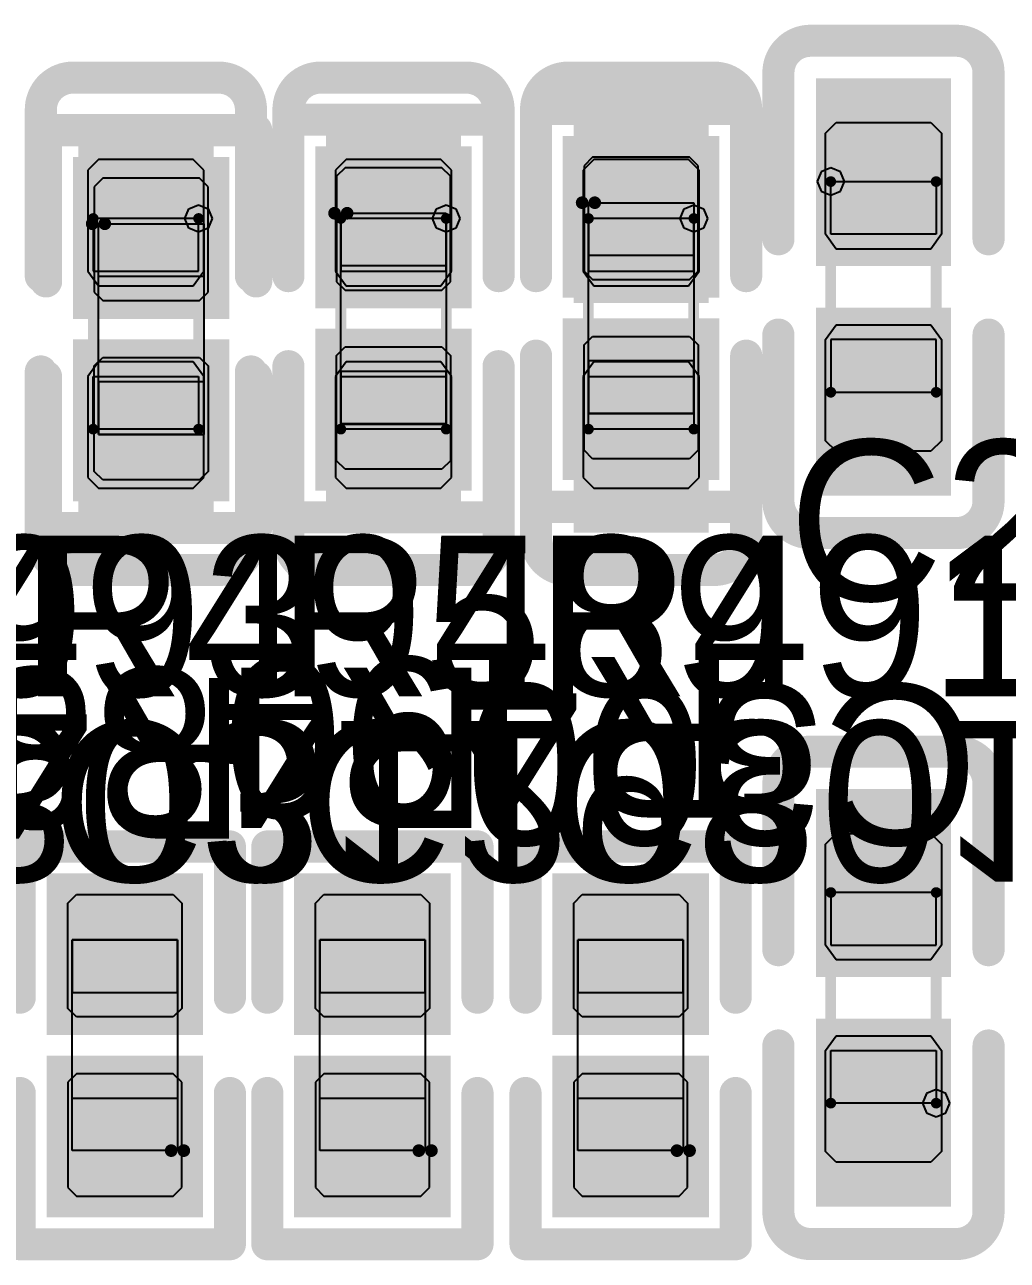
# Model space of a CAD drawing. Header units: millimetres. Extents: x 892 to 1144, y 1011 to 1123.
# Drawn here: x 984.77 to 989.44, y 1029.58 to 1035.44 of the extents above; entities that cross this region are included whole.
import ezdxf

# ---------------------------------------------------------------- set-up
doc = ezdxf.new("R2010")
doc.units = ezdxf.units.MM
for name, color, linetype in [('BottomLayer', 5, 'Continuous'), ('BottomOverlay', 54, 'Continuous'), ('BottomPaste', 16, 'Continuous'), ('BottomSolder', 6, 'Continuous'), ('Mechanical15', 56, 'Continuous'), ('Mechanical4', 56, 'Continuous'), ('Mechanical5', 56, 'Continuous'), ('Mechanical6', 56, 'Continuous'), ('TopLayer', 1, 'Continuous'), ('TopOverlay', 2, 'Continuous'), ('TopPaste', 8, 'Continuous'), ('TopSolder', 216, 'Continuous')]:
    doc.layers.add(name, color=color, linetype=linetype)

msp = doc.modelspace()

# ---------------------------------------------------------------- linework, layer by layer
at = {"layer": 'BottomLayer'}
for points in [[(985.08, 1034.9651), (985.08, 1034.175), (985.62, 1034.9651), (985.62, 1034.175)], [(986.255, 1034.9651), (986.255, 1034.175), (986.795, 1034.9651), (986.795, 1034.175)], [(987.43, 1034.9651), (987.43, 1034.175), (987.97, 1034.9651), (987.97, 1034.175)], [(985.08, 1033.875), (985.08, 1033.0849), (985.62, 1033.875), (985.62, 1033.0849)], [(986.255, 1033.875), (986.255, 1033.0849), (986.795, 1033.875), (986.795, 1033.0849)], [(987.43, 1033.875), (987.43, 1033.0849), (987.97, 1033.875), (987.97, 1033.0849)]]:
    msp.add_solid(points, dxfattribs=at)
at = {"layer": 'BottomOverlay', "const_width": 0.1524}
for points in [[(984.8514, 1035.0413, -0.414214), (985.0038, 1035.1937)], [(985.6962, 1035.1937, -0.414214), (985.8486, 1035.0413)], [(986.0264, 1035.0413, -0.414214), (986.1788, 1035.1937)], [(986.8712, 1035.1937, -0.414214), (987.0236, 1035.0413)], [(987.2014, 1035.0413, -0.414214), (987.3538, 1035.1937)], [(988.0462, 1035.1937, -0.414214), (988.1986, 1035.0413)], [(985.0038, 1032.8563, -0.414214), (984.8514, 1033.0087)], [(985.8486, 1033.0087, -0.414214), (985.6962, 1032.8563)], [(986.1788, 1032.8563, -0.414214), (986.0264, 1033.0087)], [(987.0236, 1033.0087, -0.414214), (986.8712, 1032.8563)], [(987.3538, 1032.8563, -0.414214), (987.2014, 1033.0087)], [(988.1986, 1033.0087, -0.414214), (988.0462, 1032.8563)]]:
    msp.add_lwpolyline(points, format="xyb", dxfattribs=at)
for points in [[(985.0038, 1035.1937), (985.6962, 1035.1937)], [(986.1788, 1035.1937), (986.8712, 1035.1937)], [(987.3538, 1035.1937), (988.0462, 1035.1937)], [(984.8514, 1034.2512), (984.8514, 1035.0413)], [(985.8486, 1034.2512), (985.8486, 1035.0413)], [(986.0264, 1034.2512), (986.0264, 1035.0413)], [(987.0236, 1034.2512), (987.0236, 1035.0413)], [(987.2014, 1034.2512), (987.2014, 1035.0413)], [(988.1986, 1034.2512), (988.1986, 1035.0413)], [(984.8514, 1033.0087), (984.8514, 1033.7988)], [(985.8486, 1033.0087), (985.8486, 1033.7988)], [(986.0264, 1033.0087), (986.0264, 1033.7988)], [(987.0236, 1033.0087), (987.0236, 1033.7988)], [(987.2014, 1033.0087), (987.2014, 1033.7988)], [(988.1986, 1033.0087), (988.1986, 1033.7988)], [(985.0038, 1032.8563), (985.6962, 1032.8563)], [(986.1788, 1032.8563), (986.8712, 1032.8563)], [(987.3538, 1032.8563), (988.0462, 1032.8563)]]:
    msp.add_lwpolyline(points, dxfattribs=at)
at = {"layer": 'BottomOverlay', "const_width": 0.0762}
for points in [[(984.9657, 1035.1937, 1), (985.0419, 1035.1937, 1)], [(984.9657, 1035.1937, 1), (985.0419, 1035.1937, 1)], [(985.6581, 1035.1937, 1), (985.7343, 1035.1937, 1)], [(985.6581, 1035.1937, 1), (985.7343, 1035.1937, 1)], [(986.1407, 1035.1937, 1), (986.2169, 1035.1937, 1)], [(986.1407, 1035.1937, 1), (986.2169, 1035.1937, 1)], [(986.8331, 1035.1937, 1), (986.9093, 1035.1937, 1)], [(986.8331, 1035.1937, 1), (986.9093, 1035.1937, 1)], [(987.3157, 1035.1937, 1), (987.3919, 1035.1937, 1)], [(987.3157, 1035.1937, 1), (987.3919, 1035.1937, 1)], [(988.0081, 1035.1937, 1), (988.0843, 1035.1937, 1)], [(988.0081, 1035.1937, 1), (988.0843, 1035.1937, 1)], [(984.8133, 1035.0413, 1), (984.8895, 1035.0413, 1)], [(984.8133, 1035.0413, 1), (984.8895, 1035.0413, 1)], [(985.8105, 1035.0413, 1), (985.8867, 1035.0413, 1)], [(985.8105, 1035.0413, 1), (985.8867, 1035.0413, 1)], [(985.9883, 1035.0413, 1), (986.0645, 1035.0413, 1)], [(985.9883, 1035.0413, 1), (986.0645, 1035.0413, 1)], [(986.9855, 1035.0413, 1), (987.0617, 1035.0413, 1)], [(986.9855, 1035.0413, 1), (987.0617, 1035.0413, 1)], [(987.1633, 1035.0413, 1), (987.2395, 1035.0413, 1)], [(987.1633, 1035.0413, 1), (987.2395, 1035.0413, 1)], [(988.1605, 1035.0413, 1), (988.2367, 1035.0413, 1)], [(988.1605, 1035.0413, 1), (988.2367, 1035.0413, 1)], [(984.8133, 1034.2512, 1), (984.8895, 1034.2512, 1)], [(985.8105, 1034.2512, 1), (985.8867, 1034.2512, 1)], [(985.9883, 1034.2512, 1), (986.0645, 1034.2512, 1)], [(986.9855, 1034.2512, 1), (987.0617, 1034.2512, 1)], [(987.1633, 1034.2512, 1), (987.2395, 1034.2512, 1)], [(988.1605, 1034.2512, 1), (988.2367, 1034.2512, 1)], [(984.8133, 1033.7988, 1), (984.8895, 1033.7988, 1)], [(985.8105, 1033.7988, 1), (985.8867, 1033.7988, 1)], [(985.9883, 1033.7988, 1), (986.0645, 1033.7988, 1)], [(986.9855, 1033.7988, 1), (987.0617, 1033.7988, 1)], [(987.1633, 1033.7988, 1), (987.2395, 1033.7988, 1)], [(988.1605, 1033.7988, 1), (988.2367, 1033.7988, 1)], [(984.8133, 1033.0087, 1), (984.8895, 1033.0087, 1)], [(984.8133, 1033.0087, 1), (984.8895, 1033.0087, 1)], [(985.8105, 1033.0087, 1), (985.8867, 1033.0087, 1)], [(985.8105, 1033.0087, 1), (985.8867, 1033.0087, 1)], [(985.9883, 1033.0087, 1), (986.0645, 1033.0087, 1)], [(985.9883, 1033.0087, 1), (986.0645, 1033.0087, 1)], [(986.9855, 1033.0087, 1), (987.0617, 1033.0087, 1)], [(986.9855, 1033.0087, 1), (987.0617, 1033.0087, 1)], [(987.1633, 1033.0087, 1), (987.2395, 1033.0087, 1)], [(987.1633, 1033.0087, 1), (987.2395, 1033.0087, 1)], [(988.1605, 1033.0087, 1), (988.2367, 1033.0087, 1)], [(988.1605, 1033.0087, 1), (988.2367, 1033.0087, 1)], [(984.9657, 1032.8563, 1), (985.0419, 1032.8563, 1)], [(984.9657, 1032.8563, 1), (985.0419, 1032.8563, 1)], [(985.6581, 1032.8563, 1), (985.7343, 1032.8563, 1)], [(985.6581, 1032.8563, 1), (985.7343, 1032.8563, 1)], [(986.1407, 1032.8563, 1), (986.2169, 1032.8563, 1)], [(986.1407, 1032.8563, 1), (986.2169, 1032.8563, 1)], [(986.8331, 1032.8563, 1), (986.9093, 1032.8563, 1)], [(986.8331, 1032.8563, 1), (986.9093, 1032.8563, 1)], [(987.3157, 1032.8563, 1), (987.3919, 1032.8563, 1)], [(987.3157, 1032.8563, 1), (987.3919, 1032.8563, 1)], [(988.0081, 1032.8563, 1), (988.0843, 1032.8563, 1)], [(988.0081, 1032.8563, 1), (988.0843, 1032.8563, 1)]]:
    msp.add_lwpolyline(points, format="xyb", close=True, dxfattribs=at)
at = {"layer": 'BottomPaste'}
for p, q in [((985.125, 1034.805), (985.075, 1034.755)), ((985.575, 1034.805), (985.125, 1034.805)), ((985.625, 1034.755), (985.575, 1034.805)), ((986.3, 1034.805), (986.25, 1034.755)), ((986.75, 1034.805), (986.3, 1034.805)), ((986.8, 1034.755), (986.75, 1034.805)), ((987.475, 1034.805), (987.425, 1034.755)), ((987.925, 1034.805), (987.475, 1034.805)), ((987.975, 1034.755), (987.925, 1034.805)), ((985.075, 1034.755), (985.075, 1034.275)), ((985.625, 1034.275), (985.625, 1034.755)), ((986.25, 1034.755), (986.25, 1034.275)), ((986.8, 1034.275), (986.8, 1034.755)), ((987.425, 1034.755), (987.425, 1034.275)), ((987.975, 1034.275), (987.975, 1034.755)), ((985.075, 1034.275), (985.125, 1034.205)), ((985.575, 1034.205), (985.625, 1034.275)), ((986.25, 1034.275), (986.3, 1034.205)), ((986.75, 1034.205), (986.8, 1034.275)), ((987.425, 1034.275), (987.475, 1034.205)), ((987.925, 1034.205), (987.975, 1034.275)), ((985.125, 1034.205), (985.575, 1034.205)), ((986.3, 1034.205), (986.75, 1034.205)), ((987.475, 1034.205), (987.925, 1034.205)), ((985.125, 1033.845), (985.075, 1033.775)), ((985.575, 1033.845), (985.125, 1033.845)), ((985.625, 1033.775), (985.575, 1033.845)), ((986.3, 1033.845), (986.25, 1033.775)), ((986.75, 1033.845), (986.3, 1033.845)), ((986.8, 1033.775), (986.75, 1033.845)), ((987.475, 1033.845), (987.425, 1033.775)), ((987.925, 1033.845), (987.475, 1033.845)), ((987.975, 1033.775), (987.925, 1033.845)), ((985.075, 1033.775), (985.075, 1033.295)), ((985.625, 1033.295), (985.625, 1033.775)), ((986.25, 1033.775), (986.25, 1033.295)), ((986.8, 1033.295), (986.8, 1033.775)), ((987.425, 1033.775), (987.425, 1033.295)), ((987.975, 1033.295), (987.975, 1033.775)), ((985.075, 1033.295), (985.125, 1033.245)), ((985.575, 1033.245), (985.625, 1033.295)), ((986.25, 1033.295), (986.3, 1033.245)), ((986.75, 1033.245), (986.8, 1033.295)), ((987.425, 1033.295), (987.475, 1033.245)), ((987.925, 1033.245), (987.975, 1033.295)), ((985.125, 1033.245), (985.575, 1033.245)), ((986.3, 1033.245), (986.75, 1033.245)), ((987.475, 1033.245), (987.925, 1033.245))]:
    msp.add_line(p, q, dxfattribs=at)
for points in [[(985.08, 1034.9651), (985.08, 1034.175), (985.62, 1034.9651), (985.62, 1034.175)], [(986.255, 1034.9651), (986.255, 1034.175), (986.795, 1034.9651), (986.795, 1034.175)], [(987.43, 1034.9651), (987.43, 1034.175), (987.97, 1034.9651), (987.97, 1034.175)], [(985.08, 1033.875), (985.08, 1033.0849), (985.62, 1033.875), (985.62, 1033.0849)], [(986.255, 1033.875), (986.255, 1033.0849), (986.795, 1033.875), (986.795, 1033.0849)], [(987.43, 1033.875), (987.43, 1033.0849), (987.97, 1033.875), (987.97, 1033.0849)]]:
    msp.add_solid(points, dxfattribs=at)
at = {"layer": 'BottomSolder'}
for points in [[(985.0292, 1035.0159), (985.0292, 1034.1242), (985.6708, 1035.0159), (985.6708, 1034.1242)], [(986.2042, 1035.0159), (986.2042, 1034.1242), (986.8458, 1035.0159), (986.8458, 1034.1242)], [(987.3792, 1035.0159), (987.3792, 1034.1242), (988.0208, 1035.0159), (988.0208, 1034.1242)], [(985.0292, 1033.9258), (985.0292, 1033.0341), (985.6708, 1033.9258), (985.6708, 1033.0341)], [(986.2042, 1033.9258), (986.2042, 1033.0341), (986.8458, 1033.9258), (986.8458, 1033.0341)], [(987.3792, 1033.9258), (987.3792, 1033.0341), (988.0208, 1033.9258), (988.0208, 1033.0341)]]:
    msp.add_solid(points, dxfattribs=at)
at = {"layer": 'Mechanical15'}
for p, q in [((988.5541, 1034.7459), (988.535, 1034.7)), ((988.6, 1034.7649), (988.5541, 1034.7459)), ((988.6459, 1034.7459), (988.6, 1034.7649)), ((988.6649, 1034.7), (988.6459, 1034.7459)), ((988.535, 1034.7), (988.5541, 1034.6541)), ((988.6, 1034.45), (988.6, 1034.7)), ((988.6, 1034.7), (989.1, 1034.7)), ((988.6459, 1034.6541), (988.6649, 1034.7)), ((989.1, 1034.7), (989.1, 1034.45)), ((988.5541, 1034.6541), (988.6, 1034.6351)), ((988.6, 1034.6351), (988.6459, 1034.6541)), ((985.5351, 1034.525), (985.5541, 1034.5709)), ((985.5541, 1034.5709), (985.6, 1034.5899)), ((985.6, 1034.5899), (985.6, 1034.5899)), ((985.6, 1034.5899), (985.6459, 1034.5709)), ((985.6459, 1034.5709), (985.6649, 1034.525)), ((986.7101, 1034.525), (986.7291, 1034.5709)), ((986.7291, 1034.5709), (986.775, 1034.5899)), ((986.775, 1034.5899), (986.8209, 1034.5709)), ((986.8209, 1034.5709), (986.8399, 1034.525)), ((987.8851, 1034.525), (987.9041, 1034.5709)), ((987.9041, 1034.5709), (987.95, 1034.5899)), ((987.95, 1034.5899), (987.9959, 1034.5709)), ((987.9959, 1034.5709), (988.0149, 1034.525)), ((985.6, 1034.525), (985.1, 1034.525)), ((985.1, 1034.525), (985.1, 1034.275)), ((985.5541, 1034.4791), (985.5351, 1034.525)), ((985.6, 1034.275), (985.6, 1034.525)), ((985.6649, 1034.525), (985.6459, 1034.4791)), ((986.775, 1034.525), (986.275, 1034.525)), ((986.275, 1034.525), (986.275, 1034.275)), ((986.7291, 1034.4791), (986.7101, 1034.525)), ((986.775, 1034.275), (986.775, 1034.525)), ((986.8399, 1034.525), (986.8209, 1034.4791)), ((987.95, 1034.525), (987.45, 1034.525)), ((987.45, 1034.525), (987.45, 1034.275)), ((987.9041, 1034.4791), (987.8851, 1034.525)), ((987.95, 1034.275), (987.95, 1034.525)), ((988.0149, 1034.525), (987.9959, 1034.4791)), ((985.6, 1034.4601), (985.5541, 1034.4791)), ((985.6459, 1034.4791), (985.6, 1034.4601)), ((985.6, 1034.4601), (985.6, 1034.4601)), ((986.775, 1034.4601), (986.7291, 1034.4791)), ((986.8209, 1034.4791), (986.775, 1034.4601)), ((987.95, 1034.4601), (987.9041, 1034.4791)), ((987.9959, 1034.4791), (987.95, 1034.4601)), ((989.1, 1034.45), (988.6, 1034.45)), ((985.1, 1034.275), (985.6, 1034.275)), ((986.275, 1034.275), (986.775, 1034.275)), ((987.45, 1034.275), (987.95, 1034.275)), ((988.6, 1033.95), (988.6, 1033.7)), ((989.1, 1033.95), (988.6, 1033.95)), ((989.1, 1033.7), (989.1, 1033.95)), ((985.1, 1033.525), (985.1, 1033.775)), ((985.1, 1033.775), (985.6, 1033.775)), ((985.6, 1033.775), (985.6, 1033.525)), ((986.275, 1033.525), (986.275, 1033.775)), ((986.275, 1033.775), (986.775, 1033.775)), ((986.775, 1033.775), (986.775, 1033.525)), ((987.45, 1033.525), (987.45, 1033.775)), ((987.45, 1033.775), (987.95, 1033.775)), ((987.95, 1033.775), (987.95, 1033.525)), ((988.6, 1033.7), (989.1, 1033.7)), ((985.6, 1033.525), (985.1, 1033.525)), ((986.775, 1033.525), (986.275, 1033.525)), ((987.95, 1033.525), (987.45, 1033.525)), ((989.1, 1031.325), (988.6, 1031.325)), ((988.6, 1031.325), (988.6, 1031.075)), ((989.1, 1031.075), (989.1, 1031.325)), ((988.6, 1031.075), (989.1, 1031.075)), ((988.6, 1030.325), (988.6, 1030.575)), ((988.6, 1030.575), (989.1, 1030.575)), ((989.1, 1030.575), (989.1, 1030.325)), ((989.0541, 1030.3709), (989.0351, 1030.325)), ((989.1, 1030.3899), (989.0541, 1030.3709)), ((989.1459, 1030.3709), (989.1, 1030.3899)), ((989.1649, 1030.325), (989.1459, 1030.3709)), ((989.1, 1030.325), (988.6, 1030.325)), ((989.0351, 1030.325), (989.0541, 1030.2791)), ((989.1459, 1030.2791), (989.1649, 1030.325)), ((989.0541, 1030.2791), (989.1, 1030.2601)), ((989.1, 1030.2601), (989.1459, 1030.2791))]:
    msp.add_line(p, q, dxfattribs=at)
at = {"layer": 'Mechanical15', "const_width": 0.0508}
for points in [[(988.6, 1033.7), (988.6, 1034.7)], [(988.6, 1034.7), (989.1, 1034.7)], [(989.1, 1033.7), (989.1, 1034.7)], [(985.1, 1033.525), (985.1, 1034.525)], [(985.1, 1034.525), (985.6, 1034.525)], [(985.6, 1033.525), (985.6, 1034.525)], [(986.275, 1033.525), (986.275, 1034.525)], [(986.275, 1034.525), (986.775, 1034.525)], [(986.775, 1033.525), (986.775, 1034.525)], [(987.45, 1033.525), (987.45, 1034.525)], [(987.45, 1034.525), (987.95, 1034.525)], [(987.95, 1033.525), (987.95, 1034.525)], [(988.6, 1033.7), (989.1, 1033.7)], [(985.1, 1033.525), (985.6, 1033.525)], [(986.275, 1033.525), (986.775, 1033.525)], [(987.45, 1033.525), (987.95, 1033.525)], [(988.6, 1031.325), (989.1, 1031.325)], [(988.6, 1030.325), (988.6, 1031.325)], [(989.1, 1030.325), (989.1, 1031.325)], [(988.6, 1030.325), (989.1, 1030.325)]]:
    msp.add_lwpolyline(points, dxfattribs=at)
at = {"layer": 'Mechanical15', "const_width": 0.0254}
for points in [[(988.5873, 1034.7, 1), (988.6127, 1034.7, 1)], [(988.5873, 1034.7, 1), (988.6127, 1034.7, 1)], [(989.0873, 1034.7, 1), (989.1127, 1034.7, 1)], [(989.0873, 1034.7, 1), (989.1127, 1034.7, 1)], [(985.0873, 1034.525, 1), (985.1127, 1034.525, 1)], [(985.0873, 1034.525, 1), (985.1127, 1034.525, 1)], [(985.5873, 1034.525, 1), (985.6127, 1034.525, 1)], [(985.5873, 1034.525, 1), (985.6127, 1034.525, 1)], [(986.2623, 1034.525, 1), (986.2877, 1034.525, 1)], [(986.2623, 1034.525, 1), (986.2877, 1034.525, 1)], [(986.7623, 1034.525, 1), (986.7877, 1034.525, 1)], [(986.7623, 1034.525, 1), (986.7877, 1034.525, 1)], [(987.4373, 1034.525, 1), (987.4627, 1034.525, 1)], [(987.4373, 1034.525, 1), (987.4627, 1034.525, 1)], [(987.9373, 1034.525, 1), (987.9627, 1034.525, 1)], [(987.9373, 1034.525, 1), (987.9627, 1034.525, 1)], [(988.5873, 1033.7, 1), (988.6127, 1033.7, 1)], [(988.5873, 1033.7, 1), (988.6127, 1033.7, 1)], [(989.0873, 1033.7, 1), (989.1127, 1033.7, 1)], [(989.0873, 1033.7, 1), (989.1127, 1033.7, 1)], [(985.0873, 1033.525, 1), (985.1127, 1033.525, 1)], [(985.0873, 1033.525, 1), (985.1127, 1033.525, 1)], [(985.5873, 1033.525, 1), (985.6127, 1033.525, 1)], [(985.5873, 1033.525, 1), (985.6127, 1033.525, 1)], [(986.2623, 1033.525, 1), (986.2877, 1033.525, 1)], [(986.2623, 1033.525, 1), (986.2877, 1033.525, 1)], [(986.7623, 1033.525, 1), (986.7877, 1033.525, 1)], [(986.7623, 1033.525, 1), (986.7877, 1033.525, 1)], [(987.4373, 1033.525, 1), (987.4627, 1033.525, 1)], [(987.4373, 1033.525, 1), (987.4627, 1033.525, 1)], [(987.9373, 1033.525, 1), (987.9627, 1033.525, 1)], [(987.9373, 1033.525, 1), (987.9627, 1033.525, 1)], [(988.5873, 1031.325, 1), (988.6127, 1031.325, 1)], [(988.5873, 1031.325, 1), (988.6127, 1031.325, 1)], [(989.0873, 1031.325, 1), (989.1127, 1031.325, 1)], [(989.0873, 1031.325, 1), (989.1127, 1031.325, 1)], [(988.5873, 1030.325, 1), (988.6127, 1030.325, 1)], [(988.5873, 1030.325, 1), (988.6127, 1030.325, 1)], [(989.0873, 1030.325, 1), (989.1127, 1030.325, 1)], [(989.0873, 1030.325, 1), (989.1127, 1030.325, 1)]]:
    msp.add_lwpolyline(points, format="xyb", close=True, dxfattribs=at)
at = {"layer": 'Mechanical4'}
for p, q in [((987.4498, 1033.5999), (987.4498, 1034.5999)), ((987.4498, 1034.5999), (987.9499, 1034.5999)), ((987.9499, 1034.5999), (987.9499, 1033.5999)), ((986.2748, 1033.5499), (986.2748, 1034.5499)), ((986.2748, 1034.5499), (986.7749, 1034.5499)), ((986.7749, 1034.5499), (986.7749, 1033.5499)), ((985.1248, 1033.4999), (985.1248, 1034.4999)), ((985.1248, 1034.4999), (985.6249, 1034.4999)), ((985.6249, 1034.4999), (985.6249, 1033.4999)), ((987.9499, 1033.5999), (987.4498, 1033.5999)), ((986.7749, 1033.5499), (986.2748, 1033.5499)), ((985.6249, 1033.4999), (985.1248, 1033.4999)), ((985.0001, 1030.0996), (985.0001, 1031.0996)), ((985.0001, 1031.0996), (985.5002, 1031.0996)), ((985.5002, 1031.0996), (985.5002, 1030.0996)), ((986.1751, 1030.0996), (986.1751, 1031.0996)), ((986.1751, 1031.0996), (986.6752, 1031.0996)), ((986.6752, 1031.0996), (986.6752, 1030.0996)), ((987.4001, 1030.0996), (987.4001, 1031.0996)), ((987.4001, 1031.0996), (987.9002, 1031.0996)), ((987.9002, 1031.0996), (987.9002, 1030.0996)), ((985.5002, 1030.0996), (985.0001, 1030.0996)), ((986.6752, 1030.0996), (986.1751, 1030.0996)), ((987.9002, 1030.0996), (987.4001, 1030.0996))]:
    msp.add_line(p, q, dxfattribs=at)
at = {"layer": 'Mechanical5'}
for p, q in [((987.45, 1034.35), (987.45, 1034.6)), ((987.45, 1034.6), (987.95, 1034.6)), ((987.95, 1034.6), (987.95, 1034.35)), ((986.275, 1034.3), (986.275, 1034.55)), ((986.275, 1034.55), (986.775, 1034.55)), ((986.775, 1034.55), (986.775, 1034.3)), ((985.125, 1034.25), (985.125, 1034.5)), ((985.125, 1034.5), (985.625, 1034.5)), ((985.625, 1034.5), (985.625, 1034.25)), ((987.95, 1034.35), (987.45, 1034.35)), ((986.775, 1034.3), (986.275, 1034.3)), ((985.625, 1034.25), (985.125, 1034.25)), ((987.45, 1033.849), (987.45, 1033.599)), ((987.95, 1033.849), (987.45, 1033.849)), ((987.95, 1033.599), (987.95, 1033.849)), ((985.125, 1033.749), (985.125, 1033.499)), ((985.625, 1033.749), (985.125, 1033.749)), ((985.625, 1033.499), (985.625, 1033.749)), ((986.275, 1033.799), (986.275, 1033.549)), ((986.775, 1033.799), (986.275, 1033.799)), ((986.775, 1033.549), (986.775, 1033.799)), ((987.45, 1033.599), (987.95, 1033.599)), ((986.275, 1033.549), (986.775, 1033.549)), ((985.125, 1033.499), (985.625, 1033.499)), ((985.5, 1031.1004), (985, 1031.1004)), ((985, 1031.1004), (985, 1030.8505)), ((985.5, 1030.8505), (985.5, 1031.1004)), ((986.675, 1031.1004), (986.175, 1031.1004)), ((986.175, 1031.1004), (986.175, 1030.8505)), ((986.675, 1030.8505), (986.675, 1031.1004)), ((987.9, 1031.1004), (987.4, 1031.1004)), ((987.4, 1031.1004), (987.4, 1030.8505)), ((987.9, 1030.8505), (987.9, 1031.1004)), ((985, 1030.8505), (985.5, 1030.8505)), ((986.175, 1030.8505), (986.675, 1030.8505)), ((987.4, 1030.8505), (987.9, 1030.8505)), ((985, 1030.0995), (985, 1030.3494)), ((985, 1030.3494), (985.5, 1030.3494)), ((985.5, 1030.3494), (985.5, 1030.0995)), ((986.175, 1030.0995), (986.175, 1030.3494)), ((986.175, 1030.3494), (986.675, 1030.3494)), ((986.675, 1030.3494), (986.675, 1030.0995)), ((987.4, 1030.0995), (987.4, 1030.3494)), ((987.4, 1030.3494), (987.9, 1030.3494)), ((987.9, 1030.3494), (987.9, 1030.0995)), ((985.5, 1030.0995), (985, 1030.0995)), ((986.675, 1030.0995), (986.175, 1030.0995)), ((987.9, 1030.0995), (987.4, 1030.0995))]:
    msp.add_line(p, q, dxfattribs=at)
at = {"layer": 'Mechanical6'}
for points, const_width in [([(987.48, 1034.5999, 1), (987.4201, 1034.5999, 1)], 0.06), ([(987.4051, 1034.5999, 1), (987.4351, 1034.5999, 1)], 0.03), ([(987.465, 1034.5999, 1), (987.495, 1034.5999, 1)], 0.03), ([(986.305, 1034.5499, 1), (986.2451, 1034.5499, 1)], 0.06), ([(986.2301, 1034.5499, 1), (986.2601, 1034.5499, 1)], 0.03), ([(986.29, 1034.5499, 1), (986.32, 1034.5499, 1)], 0.03), ([(985.155, 1034.4999, 1), (985.0951, 1034.4999, 1)], 0.06), ([(985.0801, 1034.4999, 1), (985.1101, 1034.4999, 1)], 0.03), ([(985.14, 1034.4999, 1), (985.17, 1034.4999, 1)], 0.03), ([(985.5299, 1030.0996, 1), (985.47, 1030.0996, 1)], 0.06), ([(985.455, 1030.0996, 1), (985.485, 1030.0996, 1)], 0.03), ([(985.5149, 1030.0996, 1), (985.5449, 1030.0996, 1)], 0.03), ([(986.7049, 1030.0996, 1), (986.645, 1030.0996, 1)], 0.06), ([(986.63, 1030.0996, 1), (986.66, 1030.0996, 1)], 0.03), ([(986.6899, 1030.0996, 1), (986.7199, 1030.0996, 1)], 0.03), ([(987.9299, 1030.0996, 1), (987.87, 1030.0996, 1)], 0.06), ([(987.855, 1030.0996, 1), (987.885, 1030.0996, 1)], 0.03), ([(987.9149, 1030.0996, 1), (987.9449, 1030.0996, 1)], 0.03)]:
    msp.add_lwpolyline(points, format="xyb", close=True, dxfattribs=dict(at, const_width=const_width))
at = {"layer": 'TopLayer'}
for points in [[(988.58, 1035.1401), (988.58, 1034.35), (989.12, 1035.1401), (989.12, 1034.35)], [(987.43, 1034.8156), (987.43, 1034.25), (987.97, 1034.8156), (987.97, 1034.25)], [(986.255, 1034.7656), (986.255, 1034.2), (986.795, 1034.7656), (986.795, 1034.2)], [(985.105, 1034.7156), (985.105, 1034.15), (985.645, 1034.7156), (985.645, 1034.15)], [(988.58, 1034.05), (988.58, 1033.2599), (989.12, 1034.05), (989.12, 1033.2599)], [(987.43, 1033.95), (987.43, 1033.3844), (987.97, 1033.95), (987.97, 1033.3844)], [(986.255, 1033.9), (986.255, 1033.3344), (986.795, 1033.9), (986.795, 1033.3344)], [(985.105, 1033.85), (985.105, 1033.2844), (985.645, 1033.85), (985.645, 1033.2844)], [(989.12, 1030.975), (989.12, 1031.7651), (988.58, 1030.975), (988.58, 1031.7651)], [(985.52, 1030.7494), (985.52, 1031.3151), (984.98, 1030.7494), (984.98, 1031.3151)], [(986.695, 1030.7494), (986.695, 1031.3151), (986.155, 1030.7494), (986.155, 1031.3151)], [(987.92, 1030.7494), (987.92, 1031.3151), (987.38, 1030.7494), (987.38, 1031.3151)], [(989.12, 1029.8849), (989.12, 1030.675), (988.58, 1029.8849), (988.58, 1030.675)], [(985.52, 1029.8838), (985.52, 1030.4495), (984.98, 1029.8838), (984.98, 1030.4495)], [(986.695, 1029.8838), (986.695, 1030.4495), (986.155, 1029.8838), (986.155, 1030.4495)], [(987.92, 1029.8838), (987.92, 1030.4495), (987.38, 1029.8838), (987.38, 1030.4495)]]:
    msp.add_solid(points, dxfattribs=at)
at = {"layer": 'TopOverlay', "const_width": 0.1524}
for points in [[(988.3514, 1035.2163, -0.414214), (988.5038, 1035.3687)], [(989.1962, 1035.3687, -0.414214), (989.3486, 1035.2163)], [(988.5038, 1033.0313, -0.414214), (988.3514, 1033.1837)], [(989.3486, 1033.1837, -0.414214), (989.1962, 1033.0313)], [(988.3514, 1031.8413, -0.414214), (988.5038, 1031.9937)], [(989.1962, 1031.9937, -0.414214), (989.3486, 1031.8413)], [(988.5038, 1029.6563, -0.414214), (988.3514, 1029.8087)], [(989.3486, 1029.8087, -0.414214), (989.1962, 1029.6563)]]:
    msp.add_lwpolyline(points, format="xyb", dxfattribs=at)
for points in [[(988.5038, 1035.3687), (989.1962, 1035.3687)], [(988.3514, 1034.4262), (988.3514, 1035.2163)], [(989.3486, 1034.4262), (989.3486, 1035.2163)], [(987.2014, 1034.3262), (987.2014, 1035.0442)], [(987.2014, 1035.0442), (988.1986, 1035.0442)], [(988.1986, 1034.3262), (988.1986, 1035.0442)], [(986.0264, 1034.2762), (986.0264, 1034.9942)], [(986.0264, 1034.9942), (987.0236, 1034.9942)], [(987.0236, 1034.2762), (987.0236, 1034.9942)], [(984.8764, 1034.2262), (984.8764, 1034.9442)], [(984.8764, 1034.9442), (985.8736, 1034.9442)], [(985.8736, 1034.2262), (985.8736, 1034.9442)], [(988.3514, 1033.1837), (988.3514, 1033.9738)], [(989.3486, 1033.1837), (989.3486, 1033.9738)], [(987.2014, 1033.1558), (987.2014, 1033.8738)], [(988.1986, 1033.1558), (988.1986, 1033.8738)], [(986.0264, 1033.1058), (986.0264, 1033.8238)], [(987.0236, 1033.1058), (987.0236, 1033.8238)], [(984.8764, 1033.0558), (984.8764, 1033.7738)], [(985.8736, 1033.0558), (985.8736, 1033.7738)], [(987.2014, 1033.1558), (988.1986, 1033.1558)], [(986.0264, 1033.1058), (987.0236, 1033.1058)], [(984.8764, 1033.0558), (985.8736, 1033.0558)], [(988.5038, 1033.0313), (989.1962, 1033.0313)], [(988.5038, 1031.9937), (989.1962, 1031.9937)], [(988.3514, 1031.0512), (988.3514, 1031.8413)], [(989.3486, 1031.0512), (989.3486, 1031.8413)], [(984.7514, 1031.5437), (985.7486, 1031.5437)], [(984.7514, 1030.8257), (984.7514, 1031.5437)], [(985.7486, 1030.8257), (985.7486, 1031.5437)], [(985.9264, 1031.5437), (986.9236, 1031.5437)], [(985.9264, 1030.8257), (985.9264, 1031.5437)], [(986.9236, 1030.8257), (986.9236, 1031.5437)], [(987.1514, 1031.5437), (988.1486, 1031.5437)], [(987.1514, 1030.8257), (987.1514, 1031.5437)], [(988.1486, 1030.8257), (988.1486, 1031.5437)], [(988.3514, 1029.8087), (988.3514, 1030.5988)], [(989.3486, 1029.8087), (989.3486, 1030.5988)], [(984.7514, 1029.6552), (984.7514, 1030.3732)], [(985.7486, 1029.6552), (985.7486, 1030.3732)], [(985.9264, 1029.6552), (985.9264, 1030.3732)], [(986.9236, 1029.6552), (986.9236, 1030.3732)], [(987.1514, 1029.6552), (987.1514, 1030.3732)], [(988.1486, 1029.6552), (988.1486, 1030.3732)], [(984.7514, 1029.6552), (985.7486, 1029.6552)], [(985.9264, 1029.6552), (986.9236, 1029.6552)], [(987.1514, 1029.6552), (988.1486, 1029.6552)], [(988.5038, 1029.6563), (989.1962, 1029.6563)]]:
    msp.add_lwpolyline(points, dxfattribs=at)
at = {"layer": 'TopOverlay', "const_width": 0.0762}
for points in [[(988.4657, 1035.3687, 1), (988.5419, 1035.3687, 1)], [(988.4657, 1035.3687, 1), (988.5419, 1035.3687, 1)], [(989.1581, 1035.3687, 1), (989.2343, 1035.3687, 1)], [(989.1581, 1035.3687, 1), (989.2343, 1035.3687, 1)], [(988.3133, 1035.2163, 1), (988.3895, 1035.2163, 1)], [(988.3133, 1035.2163, 1), (988.3895, 1035.2163, 1)], [(989.3105, 1035.2163, 1), (989.3867, 1035.2163, 1)], [(989.3105, 1035.2163, 1), (989.3867, 1035.2163, 1)], [(987.1633, 1035.0442, 1), (987.2395, 1035.0442, 1)], [(987.1633, 1035.0442, 1), (987.2395, 1035.0442, 1)], [(988.1605, 1035.0442, 1), (988.2367, 1035.0442, 1)], [(988.1605, 1035.0442, 1), (988.2367, 1035.0442, 1)], [(985.9883, 1034.9942, 1), (986.0645, 1034.9942, 1)], [(985.9883, 1034.9942, 1), (986.0645, 1034.9942, 1)], [(986.9855, 1034.9942, 1), (987.0617, 1034.9942, 1)], [(986.9855, 1034.9942, 1), (987.0617, 1034.9942, 1)], [(984.8383, 1034.9442, 1), (984.9145, 1034.9442, 1)], [(984.8383, 1034.9442, 1), (984.9145, 1034.9442, 1)], [(985.8355, 1034.9442, 1), (985.9117, 1034.9442, 1)], [(985.8355, 1034.9442, 1), (985.9117, 1034.9442, 1)], [(988.3133, 1034.4262, 1), (988.3895, 1034.4262, 1)], [(989.3105, 1034.4262, 1), (989.3867, 1034.4262, 1)], [(987.1633, 1034.3262, 1), (987.2395, 1034.3262, 1)], [(988.1605, 1034.3262, 1), (988.2367, 1034.3262, 1)], [(985.9883, 1034.2762, 1), (986.0645, 1034.2762, 1)], [(986.9855, 1034.2762, 1), (987.0617, 1034.2762, 1)], [(984.8383, 1034.2262, 1), (984.9145, 1034.2262, 1)], [(985.8355, 1034.2262, 1), (985.9117, 1034.2262, 1)], [(988.3133, 1033.9738, 1), (988.3895, 1033.9738, 1)], [(989.3105, 1033.9738, 1), (989.3867, 1033.9738, 1)], [(987.1633, 1033.8738, 1), (987.2395, 1033.8738, 1)], [(988.1605, 1033.8738, 1), (988.2367, 1033.8738, 1)], [(985.9883, 1033.8238, 1), (986.0645, 1033.8238, 1)], [(986.9855, 1033.8238, 1), (987.0617, 1033.8238, 1)], [(984.8383, 1033.7738, 1), (984.9145, 1033.7738, 1)], [(985.8355, 1033.7738, 1), (985.9117, 1033.7738, 1)], [(987.1633, 1033.1558, 1), (987.2395, 1033.1558, 1)], [(987.1633, 1033.1558, 1), (987.2395, 1033.1558, 1)], [(988.1605, 1033.1558, 1), (988.2367, 1033.1558, 1)], [(988.1605, 1033.1558, 1), (988.2367, 1033.1558, 1)], [(988.3133, 1033.1837, 1), (988.3895, 1033.1837, 1)], [(988.3133, 1033.1837, 1), (988.3895, 1033.1837, 1)], [(989.3105, 1033.1837, 1), (989.3867, 1033.1837, 1)], [(989.3105, 1033.1837, 1), (989.3867, 1033.1837, 1)], [(985.9883, 1033.1058, 1), (986.0645, 1033.1058, 1)], [(985.9883, 1033.1058, 1), (986.0645, 1033.1058, 1)], [(986.9855, 1033.1058, 1), (987.0617, 1033.1058, 1)], [(986.9855, 1033.1058, 1), (987.0617, 1033.1058, 1)], [(984.8383, 1033.0558, 1), (984.9145, 1033.0558, 1)], [(984.8383, 1033.0558, 1), (984.9145, 1033.0558, 1)], [(985.8355, 1033.0558, 1), (985.9117, 1033.0558, 1)], [(985.8355, 1033.0558, 1), (985.9117, 1033.0558, 1)], [(988.4657, 1033.0313, 1), (988.5419, 1033.0313, 1)], [(988.4657, 1033.0313, 1), (988.5419, 1033.0313, 1)], [(989.1581, 1033.0313, 1), (989.2343, 1033.0313, 1)], [(989.1581, 1033.0313, 1), (989.2343, 1033.0313, 1)], [(988.4657, 1031.9937, 1), (988.5419, 1031.9937, 1)], [(988.4657, 1031.9937, 1), (988.5419, 1031.9937, 1)], [(989.1581, 1031.9937, 1), (989.2343, 1031.9937, 1)], [(989.1581, 1031.9937, 1), (989.2343, 1031.9937, 1)], [(988.3133, 1031.8413, 1), (988.3895, 1031.8413, 1)], [(988.3133, 1031.8413, 1), (988.3895, 1031.8413, 1)], [(989.3105, 1031.8413, 1), (989.3867, 1031.8413, 1)], [(989.3105, 1031.8413, 1), (989.3867, 1031.8413, 1)], [(984.7133, 1031.5437, 1), (984.7895, 1031.5437, 1)], [(984.7133, 1031.5437, 1), (984.7895, 1031.5437, 1)], [(985.7105, 1031.5437, 1), (985.7867, 1031.5437, 1)], [(985.7105, 1031.5437, 1), (985.7867, 1031.5437, 1)], [(985.8883, 1031.5437, 1), (985.9645, 1031.5437, 1)], [(985.8883, 1031.5437, 1), (985.9645, 1031.5437, 1)], [(986.8855, 1031.5437, 1), (986.9617, 1031.5437, 1)], [(986.8855, 1031.5437, 1), (986.9617, 1031.5437, 1)], [(987.1133, 1031.5437, 1), (987.1895, 1031.5437, 1)], [(987.1133, 1031.5437, 1), (987.1895, 1031.5437, 1)], [(988.1105, 1031.5437, 1), (988.1867, 1031.5437, 1)], [(988.1105, 1031.5437, 1), (988.1867, 1031.5437, 1)], [(988.3133, 1031.0512, 1), (988.3895, 1031.0512, 1)], [(989.3105, 1031.0512, 1), (989.3867, 1031.0512, 1)], [(984.7133, 1030.8257, 1), (984.7895, 1030.8257, 1)], [(985.7105, 1030.8257, 1), (985.7867, 1030.8257, 1)], [(985.8883, 1030.8257, 1), (985.9645, 1030.8257, 1)], [(986.8855, 1030.8257, 1), (986.9617, 1030.8257, 1)], [(987.1133, 1030.8257, 1), (987.1895, 1030.8257, 1)], [(988.1105, 1030.8257, 1), (988.1867, 1030.8257, 1)], [(988.3133, 1030.5988, 1), (988.3895, 1030.5988, 1)], [(989.3105, 1030.5988, 1), (989.3867, 1030.5988, 1)], [(984.7133, 1030.3732, 1), (984.7895, 1030.3732, 1)], [(985.7105, 1030.3732, 1), (985.7867, 1030.3732, 1)], [(985.8883, 1030.3732, 1), (985.9645, 1030.3732, 1)], [(986.8855, 1030.3732, 1), (986.9617, 1030.3732, 1)], [(987.1133, 1030.3732, 1), (987.1895, 1030.3732, 1)], [(988.1105, 1030.3732, 1), (988.1867, 1030.3732, 1)], [(988.3133, 1029.8087, 1), (988.3895, 1029.8087, 1)], [(988.3133, 1029.8087, 1), (988.3895, 1029.8087, 1)], [(989.3105, 1029.8087, 1), (989.3867, 1029.8087, 1)], [(989.3105, 1029.8087, 1), (989.3867, 1029.8087, 1)], [(984.7133, 1029.6552, 1), (984.7895, 1029.6552, 1)], [(984.7133, 1029.6552, 1), (984.7895, 1029.6552, 1)], [(985.7105, 1029.6552, 1), (985.7867, 1029.6552, 1)], [(985.7105, 1029.6552, 1), (985.7867, 1029.6552, 1)], [(985.8883, 1029.6552, 1), (985.9645, 1029.6552, 1)], [(985.8883, 1029.6552, 1), (985.9645, 1029.6552, 1)], [(986.8855, 1029.6552, 1), (986.9617, 1029.6552, 1)], [(986.8855, 1029.6552, 1), (986.9617, 1029.6552, 1)], [(987.1133, 1029.6552, 1), (987.1895, 1029.6552, 1)], [(987.1133, 1029.6552, 1), (987.1895, 1029.6552, 1)], [(988.1105, 1029.6552, 1), (988.1867, 1029.6552, 1)], [(988.1105, 1029.6552, 1), (988.1867, 1029.6552, 1)], [(988.4657, 1029.6563, 1), (988.5419, 1029.6563, 1)], [(988.4657, 1029.6563, 1), (988.5419, 1029.6563, 1)], [(989.1581, 1029.6563, 1), (989.2343, 1029.6563, 1)], [(989.1581, 1029.6563, 1), (989.2343, 1029.6563, 1)]]:
    msp.add_lwpolyline(points, format="xyb", close=True, dxfattribs=at)
at = {"layer": 'TopPaste'}
for p, q in [((988.575, 1034.93), (988.625, 1034.98)), ((988.625, 1034.98), (989.075, 1034.98)), ((989.075, 1034.98), (989.125, 1034.93)), ((988.575, 1034.45), (988.575, 1034.93)), ((989.125, 1034.93), (989.125, 1034.45)), ((987.47, 1034.8156), (987.43, 1034.7756)), ((987.93, 1034.8156), (987.47, 1034.8156)), ((987.97, 1034.7756), (987.93, 1034.8156)), ((986.295, 1034.7656), (986.255, 1034.7256)), ((986.755, 1034.7656), (986.295, 1034.7656)), ((986.795, 1034.7256), (986.755, 1034.7656)), ((987.43, 1034.7756), (987.43, 1034.275)), ((987.97, 1034.275), (987.97, 1034.7756)), ((985.145, 1034.7156), (985.105, 1034.6756)), ((985.605, 1034.7156), (985.145, 1034.7156)), ((985.645, 1034.6756), (985.605, 1034.7156)), ((986.255, 1034.7256), (986.255, 1034.225)), ((986.795, 1034.225), (986.795, 1034.7256)), ((985.105, 1034.6756), (985.105, 1034.175)), ((985.645, 1034.175), (985.645, 1034.6756)), ((988.625, 1034.38), (988.575, 1034.45)), ((989.125, 1034.45), (989.075, 1034.38)), ((989.075, 1034.38), (988.625, 1034.38)), ((987.43, 1034.275), (987.47, 1034.235)), ((987.93, 1034.235), (987.97, 1034.275)), ((986.255, 1034.225), (986.295, 1034.185)), ((986.755, 1034.185), (986.795, 1034.225)), ((987.47, 1034.235), (987.93, 1034.235)), ((985.105, 1034.175), (985.145, 1034.135)), ((985.605, 1034.135), (985.645, 1034.175)), ((986.295, 1034.185), (986.755, 1034.185)), ((985.145, 1034.135), (985.605, 1034.135)), ((988.575, 1033.95), (988.625, 1034.02)), ((988.625, 1034.02), (989.075, 1034.02)), ((989.075, 1034.02), (989.125, 1033.95)), ((987.43, 1033.925), (987.47, 1033.965)), ((987.43, 1033.4244), (987.43, 1033.925)), ((987.47, 1033.965), (987.93, 1033.965)), ((987.93, 1033.965), (987.97, 1033.925)), ((987.97, 1033.925), (987.97, 1033.4244)), ((988.575, 1033.47), (988.575, 1033.95)), ((989.125, 1033.95), (989.125, 1033.47)), ((985.105, 1033.825), (985.145, 1033.865)), ((985.145, 1033.865), (985.605, 1033.865)), ((985.605, 1033.865), (985.645, 1033.825)), ((986.255, 1033.875), (986.295, 1033.915)), ((986.255, 1033.3744), (986.255, 1033.875)), ((986.295, 1033.915), (986.755, 1033.915)), ((986.755, 1033.915), (986.795, 1033.875)), ((986.795, 1033.875), (986.795, 1033.3744)), ((985.105, 1033.3244), (985.105, 1033.825)), ((985.645, 1033.825), (985.645, 1033.3244)), ((988.625, 1033.42), (988.575, 1033.47)), ((989.125, 1033.47), (989.075, 1033.42)), ((987.47, 1033.3844), (987.43, 1033.4244)), ((987.97, 1033.4244), (987.93, 1033.3844)), ((989.075, 1033.42), (988.625, 1033.42)), ((986.295, 1033.3344), (986.255, 1033.3744)), ((986.795, 1033.3744), (986.755, 1033.3344)), ((987.93, 1033.3844), (987.47, 1033.3844)), ((985.145, 1033.2844), (985.105, 1033.3244)), ((985.605, 1033.2844), (985.145, 1033.2844)), ((985.645, 1033.3244), (985.605, 1033.2844)), ((986.755, 1033.3344), (986.295, 1033.3344)), ((988.575, 1031.555), (988.625, 1031.605)), ((988.625, 1031.605), (989.075, 1031.605)), ((989.075, 1031.605), (989.125, 1031.555)), ((988.575, 1031.075), (988.575, 1031.555)), ((989.125, 1031.555), (989.125, 1031.075)), ((984.98, 1031.2751), (985.02, 1031.3151)), ((985.02, 1031.3151), (985.48, 1031.3151)), ((985.48, 1031.3151), (985.52, 1031.2751)), ((986.155, 1031.2751), (986.195, 1031.3151)), ((986.195, 1031.3151), (986.655, 1031.3151)), ((986.655, 1031.3151), (986.695, 1031.2751)), ((987.38, 1031.2751), (987.42, 1031.3151)), ((987.42, 1031.3151), (987.88, 1031.3151)), ((987.88, 1031.3151), (987.92, 1031.2751)), ((984.98, 1030.7745), (984.98, 1031.2751)), ((985.52, 1031.2751), (985.52, 1030.7745)), ((986.155, 1030.7745), (986.155, 1031.2751)), ((986.695, 1031.2751), (986.695, 1030.7745)), ((987.38, 1030.7745), (987.38, 1031.2751)), ((987.92, 1031.2751), (987.92, 1030.7745)), ((988.625, 1031.005), (988.575, 1031.075)), ((989.125, 1031.075), (989.075, 1031.005)), ((989.075, 1031.005), (988.625, 1031.005)), ((985.02, 1030.7345), (984.98, 1030.7745)), ((985.52, 1030.7745), (985.48, 1030.7345)), ((986.195, 1030.7345), (986.155, 1030.7745)), ((986.695, 1030.7745), (986.655, 1030.7345)), ((987.42, 1030.7345), (987.38, 1030.7745)), ((987.92, 1030.7745), (987.88, 1030.7345)), ((985.48, 1030.7345), (985.02, 1030.7345)), ((986.655, 1030.7345), (986.195, 1030.7345)), ((987.88, 1030.7345), (987.42, 1030.7345)), ((988.575, 1030.575), (988.625, 1030.645)), ((988.625, 1030.645), (989.075, 1030.645)), ((989.075, 1030.645), (989.125, 1030.575)), ((988.575, 1030.095), (988.575, 1030.575)), ((989.125, 1030.575), (989.125, 1030.095)), ((985.02, 1030.4645), (984.98, 1030.4245)), ((985.48, 1030.4645), (985.02, 1030.4645)), ((985.52, 1030.4245), (985.48, 1030.4645)), ((986.195, 1030.4645), (986.155, 1030.4245)), ((986.655, 1030.4645), (986.195, 1030.4645)), ((986.695, 1030.4245), (986.655, 1030.4645)), ((987.42, 1030.4645), (987.38, 1030.4245)), ((987.88, 1030.4645), (987.42, 1030.4645)), ((987.92, 1030.4245), (987.88, 1030.4645)), ((984.98, 1030.4245), (984.98, 1029.9238)), ((985.52, 1029.9238), (985.52, 1030.4245)), ((986.155, 1030.4245), (986.155, 1029.9238)), ((986.695, 1029.9238), (986.695, 1030.4245)), ((987.38, 1030.4245), (987.38, 1029.9238)), ((987.92, 1029.9238), (987.92, 1030.4245)), ((988.625, 1030.045), (988.575, 1030.095)), ((989.125, 1030.095), (989.075, 1030.045)), ((989.075, 1030.045), (988.625, 1030.045)), ((984.98, 1029.9238), (985.02, 1029.8838)), ((985.02, 1029.8838), (985.48, 1029.8838)), ((985.48, 1029.8838), (985.52, 1029.9238)), ((986.155, 1029.9238), (986.195, 1029.8838)), ((986.195, 1029.8838), (986.655, 1029.8838)), ((986.655, 1029.8838), (986.695, 1029.9238)), ((987.38, 1029.9238), (987.42, 1029.8838)), ((987.42, 1029.8838), (987.88, 1029.8838)), ((987.88, 1029.8838), (987.92, 1029.9238))]:
    msp.add_line(p, q, dxfattribs=at)
for points in [[(988.58, 1035.1401), (988.58, 1034.35), (989.12, 1035.1401), (989.12, 1034.35)], [(987.43, 1034.8156), (987.43, 1034.25), (987.97, 1034.8156), (987.97, 1034.25)], [(986.255, 1034.7656), (986.255, 1034.2), (986.795, 1034.7656), (986.795, 1034.2)], [(985.105, 1034.7156), (985.105, 1034.15), (985.645, 1034.7156), (985.645, 1034.15)], [(988.58, 1034.05), (988.58, 1033.2599), (989.12, 1034.05), (989.12, 1033.2599)], [(987.43, 1033.95), (987.43, 1033.3844), (987.97, 1033.95), (987.97, 1033.3844)], [(986.255, 1033.9), (986.255, 1033.3344), (986.795, 1033.9), (986.795, 1033.3344)], [(985.105, 1033.85), (985.105, 1033.2844), (985.645, 1033.85), (985.645, 1033.2844)], [(989.12, 1030.975), (989.12, 1031.7651), (988.58, 1030.975), (988.58, 1031.7651)], [(985.52, 1030.7494), (985.52, 1031.3151), (984.98, 1030.7494), (984.98, 1031.3151)], [(986.695, 1030.7494), (986.695, 1031.3151), (986.155, 1030.7494), (986.155, 1031.3151)], [(987.92, 1030.7494), (987.92, 1031.3151), (987.38, 1030.7494), (987.38, 1031.3151)], [(989.12, 1029.8849), (989.12, 1030.675), (988.58, 1029.8849), (988.58, 1030.675)], [(985.52, 1029.8838), (985.52, 1030.4495), (984.98, 1029.8838), (984.98, 1030.4495)], [(986.695, 1029.8838), (986.695, 1030.4495), (986.155, 1029.8838), (986.155, 1030.4495)], [(987.92, 1029.8838), (987.92, 1030.4495), (987.38, 1029.8838), (987.38, 1030.4495)]]:
    msp.add_solid(points, dxfattribs=at)
at = {"layer": 'TopSolder'}
for points in [[(988.5292, 1035.1909), (988.5292, 1034.2992), (989.1708, 1035.1909), (989.1708, 1034.2992)], [(986.1534, 1034.8672), (986.1534, 1034.0984), (986.8966, 1034.8672), (986.8966, 1034.0984)], [(987.3284, 1034.9172), (987.3284, 1034.1484), (988.0716, 1034.9172), (988.0716, 1034.1484)], [(985.0034, 1034.8172), (985.0034, 1034.0484), (985.7466, 1034.8172), (985.7466, 1034.0484)], [(988.5292, 1034.1008), (988.5292, 1033.2091), (989.1708, 1034.1008), (989.1708, 1033.2091)], [(987.3284, 1034.0516), (987.3284, 1033.2828), (988.0716, 1034.0516), (988.0716, 1033.2828)], [(986.1534, 1034.0016), (986.1534, 1033.2328), (986.8966, 1034.0016), (986.8966, 1033.2328)], [(985.0034, 1033.9516), (985.0034, 1033.1828), (985.7466, 1033.9516), (985.7466, 1033.1828)], [(989.1708, 1030.9242), (989.1708, 1031.8159), (988.5292, 1030.9242), (988.5292, 1031.8159)], [(985.6216, 1030.6478), (985.6216, 1031.4167), (984.8784, 1030.6478), (984.8784, 1031.4167)], [(986.7966, 1030.6478), (986.7966, 1031.4167), (986.0534, 1030.6478), (986.0534, 1031.4167)], [(988.0216, 1030.6478), (988.0216, 1031.4167), (987.2784, 1030.6478), (987.2784, 1031.4167)], [(989.1708, 1029.8341), (989.1708, 1030.7258), (988.5292, 1029.8341), (988.5292, 1030.7258)], [(985.6216, 1029.7822), (985.6216, 1030.5511), (984.8784, 1029.7822), (984.8784, 1030.5511)], [(986.7966, 1029.7822), (986.7966, 1030.5511), (986.0534, 1029.7822), (986.0534, 1030.5511)], [(988.0216, 1029.7822), (988.0216, 1030.5511), (987.2784, 1029.7822), (987.2784, 1030.5511)]]:
    msp.add_solid(points, dxfattribs=at)

# ---------------------------------------------------------------- texts
at = {"layer": 'BottomOverlay', "text_generation_flag": 2}
for s, p in [('C303', (983.7226, 1032.1392)), ('C311', (984.8976, 1032.1392)), ('C298', (986.0726, 1032.1392)), ('C301', (987.2476, 1032.1392))]:
    msp.add_text(s, height=0.762, rotation=180, dxfattribs=at).set_placement(p)
at = {"layer": 'TopOverlay'}
for s, p in [('C299', (988.3976, 1032.7108)), ('R499', (982.6226, 1032.2567)), ('R493', (983.7476, 1032.2567)), ('R495', (984.7976, 1032.2567)), ('R489', (985.9726, 1032.2567)), ('R491', (987.1976, 1032.2567))]:
    msp.add_text(s, height=0.762, dxfattribs=at).set_placement(p)
for s, p in [('R488', (986.9774, 1032.3928)), ('R490', (988.1524, 1032.4428)), ('R494', (985.8274, 1032.3428)), ('C300', (989.3024, 1032.3142))]:
    msp.add_text(s, height=0.762, rotation=180, dxfattribs=at).set_placement(p)

doc.saveas('drawing.dxf')
